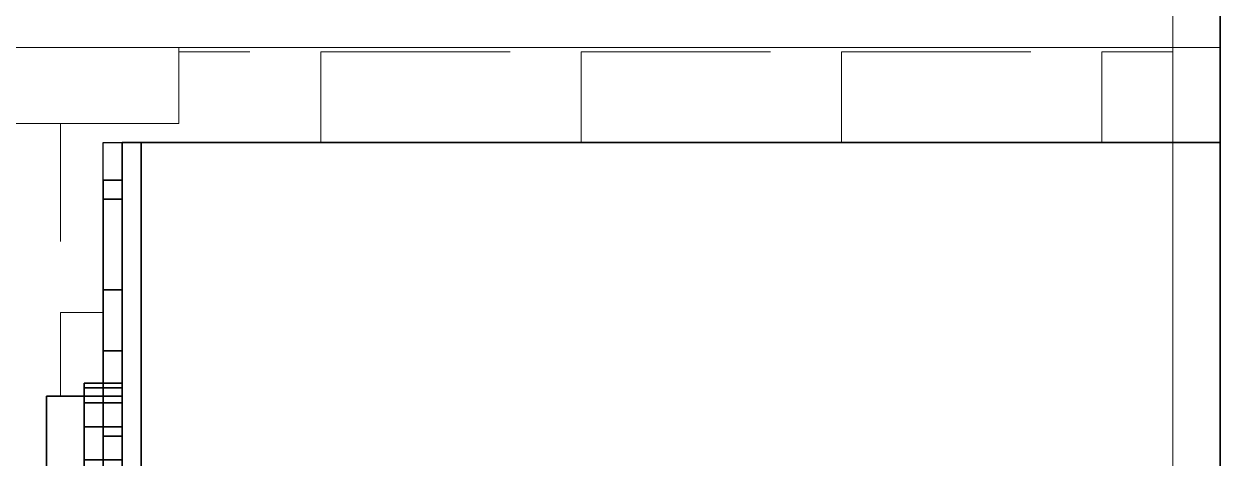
# Model space of a CAD drawing. Header units: inches. Extents: x -7543 to -822, y 102837 to 190349.
# Drawn here: x -831.47701 to -831.46438, y 102836.9381 to 102836.94268 of the extents above; entities that cross this region are included whole.
import ezdxf

# ---------------------------------------------------------------- set-up
doc = ezdxf.new("R2010")
doc.units = ezdxf.units.IN
doc.header["$MEASUREMENT"] = 0
for name, color, linetype, lineweight, true_color in [('CAM TUĞLA', 7, 'Continuous', 15, 0x00c2da), ('DUVAR', 7, 'Continuous', 35, 0xfc4642), ('TEFRİŞ', 7, 'Continuous', 25, 0x78462c)]:
    doc.layers.add(name, color=color, linetype=linetype, lineweight=lineweight, true_color=true_color)
doc.layers.add('İZ DÜŞÜM', color=253, linetype='Continuous', lineweight=20)
doc.layers.add('SIVA', color=150, linetype='Continuous', lineweight=15)

msp = doc.modelspace()

# ---------------------------------------------------------------- linework, layer by layer
at = {"layer": 'CAM TUĞLA'}
for p, q in [((-831.481377, 102836.942431), (-831.475377, 102836.942431)), ((-831.478377, 102836.942431), (-831.464377, 102836.942431)), ((-831.475377, 102836.942431), (-831.475377, 102836.941631)), ((-831.481377, 102836.941631), (-831.475377, 102836.941631))]:
    msp.add_line(p, q, dxfattribs=at)
at = {"layer": 'DUVAR'}
msp.add_line((-831.464377, 102836.946431), (-831.464377, 102836.912431), dxfattribs=at)
at = {"layer": 'İZ DÜŞÜM'}
for p, q in [((-831.475377, 102836.942387), (-831.474627, 102836.942387)), ((-831.473877, 102836.942387), (-831.473877, 102836.941431)), ((-831.473877, 102836.942387), (-831.471877, 102836.942387)), ((-831.471127, 102836.942387), (-831.471127, 102836.941431)), ((-831.471127, 102836.942387), (-831.469127, 102836.942387)), ((-831.468377, 102836.942387), (-831.468377, 102836.941431)), ((-831.468377, 102836.942387), (-831.466377, 102836.942387)), ((-831.465627, 102836.942387), (-831.465627, 102836.941431)), ((-831.465627, 102836.942387), (-831.464877, 102836.942387)), ((-831.476627, 102836.941631), (-831.476627, 102836.940387)), ((-831.476627, 102836.939637), (-831.476627, 102836.938755)), ((-831.476627, 102836.939637), (-831.476177, 102836.939637))]:
    msp.add_line(p, q, dxfattribs=at)
at = {"layer": 'SIVA'}
msp.add_line((-831.464877, 102836.912931), (-831.464877, 102836.946431), dxfattribs=at)
at = {"layer": 'TEFRİŞ'}
for points in [[(-831.475977, 102836.941431, -0.003275), (-831.475977, 102836.929431, -0.003275), (-831.476177, 102836.929431, -0.003275), (-831.476177, 102836.941431, -0.003275)], [(-831.475977, 102836.941431, -0.003175), (-831.475977, 102836.929431, -0.003175), (-831.476177, 102836.929431, -0.003175), (-831.476177, 102836.941431, -0.003175)], [(-831.475977, 102836.941431, -0.01508), (-831.475977, 102836.941431, 0.00002), (-831.475977, 102836.929431, 0.00002), (-831.475977, 102836.929431, -0.01508)], [(-831.475977, 102836.941431, -0.01508), (-831.475977, 102836.941431, 0.00002), (-831.464377, 102836.941431, 0.00002), (-831.464377, 102836.941431, -0.01508)], [(-831.475977, 102836.941431, 0.00002), (-831.475977, 102836.929431, 0.00002), (-831.464377, 102836.929431, 0.00002), (-831.464377, 102836.941431, 0.00002)], [(-831.475977, 102836.941431, -0.01508), (-831.475977, 102836.929431, -0.01508), (-831.464377, 102836.929431, -0.01508), (-831.464377, 102836.941431, -0.01508)], [(-831.464377, 102836.941431), (-831.464377, 102836.929431), (-831.475977, 102836.929431), (-831.475977, 102836.941431)], [(-831.475977, 102836.941431, 0.00002), (-831.464377, 102836.941431, 0.00002), (-831.464377, 102836.941431, 0.00042), (-831.475977, 102836.941431, 0.00042)], [(-831.475977, 102836.941431, 0.00002), (-831.475977, 102836.929431, 0.00002), (-831.475977, 102836.929431, 0.00042), (-831.475977, 102836.941431, 0.00042)], [(-831.475777, 102836.929431, -0.01508), (-831.475777, 102836.929431, -0.01658), (-831.475777, 102836.941431, -0.01658), (-831.475777, 102836.941431, -0.01508)], [(-831.475777, 102836.941431, -0.01658), (-831.475777, 102836.941431, -0.01508), (-831.464377, 102836.941431, -0.01508), (-831.464377, 102836.941431, -0.01658)], [(-831.475777, 102836.941431, -0.01508), (-831.475777, 102836.929431, -0.01508), (-831.464377, 102836.929431, -0.01508), (-831.464377, 102836.941431, -0.01508)], [(-831.475777, 102836.941431, -0.01658), (-831.475777, 102836.929431, -0.01658), (-831.464377, 102836.929431, -0.01658), (-831.464377, 102836.941431, -0.01658)], [(-831.464377, 102836.929431, -0.01658), (-831.464377, 102836.929431, 0.00002), (-831.464377, 102836.941431, 0.00002), (-831.464377, 102836.941431, -0.01658)], [(-831.464377, 102836.941431, 0.00002), (-831.464377, 102836.929431, 0.00002), (-831.464377, 102836.929431, 0.00042), (-831.464377, 102836.941431, 0.00042)], [(-831.475977, 102836.941031, -0.002775), (-831.475977, 102836.941031, -0.000575), (-831.476177, 102836.941031, -0.000575), (-831.476177, 102836.941031, -0.002775)], [(-831.475977, 102836.941031, -0.000575), (-831.475977, 102836.937176, -0.000575), (-831.476177, 102836.937176, -0.000575), (-831.476177, 102836.941031, -0.000575)], [(-831.475977, 102836.937176, -0.002775), (-831.475977, 102836.941031, -0.002775), (-831.476177, 102836.941031, -0.002775), (-831.476177, 102836.937176, -0.002775)], [(-831.476177, 102836.940831, -0.01288), (-831.476177, 102836.939231, -0.01288), (-831.476177, 102836.939231, -0.01448), (-831.476177, 102836.940831, -0.01448)], [(-831.475977, 102836.940831, -0.01448), (-831.475977, 102836.939231, -0.01448), (-831.476177, 102836.939231, -0.01448), (-831.476177, 102836.940831, -0.01448)], [(-831.475977, 102836.939231, -0.01288), (-831.475977, 102836.940831, -0.01288), (-831.476177, 102836.940831, -0.01288), (-831.476177, 102836.939231, -0.01288)], [(-831.475977, 102836.940831, -0.01288), (-831.475977, 102836.940831, -0.01448), (-831.476177, 102836.940831, -0.01448), (-831.476177, 102836.940831, -0.01288)], [(-831.476177, 102836.939876, -0.001381), (-831.476177, 102836.938331, -0.001381), (-831.476177, 102836.938331, -0.001969), (-831.476177, 102836.939876, -0.001969)], [(-831.475977, 102836.939876, -0.001969), (-831.475977, 102836.939876, -0.001381), (-831.476177, 102836.939876, -0.001381), (-831.476177, 102836.939876, -0.001969)], [(-831.475977, 102836.939876, -0.001381), (-831.475977, 102836.938331, -0.001381), (-831.476177, 102836.938331, -0.001381), (-831.476177, 102836.939876, -0.001381)], [(-831.475977, 102836.939876, -0.001969), (-831.475977, 102836.938331, -0.001969), (-831.476177, 102836.938331, -0.001969), (-831.476177, 102836.939876, -0.001969)], [(-831.475977, 102836.939231, -0.01448), (-831.475977, 102836.939231, -0.01288), (-831.476177, 102836.939231, -0.01288), (-831.476177, 102836.939231, -0.01448)], [(-831.475977, 102836.93884, -0.007734), (-831.475977, 102836.938892, -0.008335), (-831.476377, 102836.938892, -0.008335), (-831.476377, 102836.93884, -0.007734)], [(-831.476377, 102836.935431, -0.008335), (-831.476377, 102836.93884, -0.007734), (-831.476377, 102836.938892, -0.008335), (-831.476377, 102836.935431, -0.008335)], [(-831.475977, 102836.938892, -0.008335), (-831.475977, 102836.93884, -0.008936), (-831.476377, 102836.93884, -0.008936), (-831.476377, 102836.938892, -0.008335)], [(-831.476377, 102836.935431, -0.008335), (-831.476377, 102836.938892, -0.008335), (-831.476377, 102836.93884, -0.008936), (-831.476377, 102836.935431, -0.008335)], [(-831.475977, 102836.938684, -0.007151), (-831.475977, 102836.93884, -0.007734), (-831.476377, 102836.93884, -0.007734), (-831.476377, 102836.938684, -0.007151)], [(-831.476377, 102836.935431, -0.008335), (-831.476377, 102836.938684, -0.007151), (-831.476377, 102836.93884, -0.007734), (-831.476377, 102836.935431, -0.008335)], [(-831.475977, 102836.93884, -0.008936), (-831.475977, 102836.938684, -0.009519), (-831.476377, 102836.938684, -0.009519), (-831.476377, 102836.93884, -0.008936)], [(-831.476377, 102836.935431, -0.008335), (-831.476377, 102836.93884, -0.008936), (-831.476377, 102836.938684, -0.009519), (-831.476377, 102836.935431, -0.008335)], [(-831.475977, 102836.935431, -0.008335), (-831.475977, 102836.93884, -0.007734), (-831.475977, 102836.938892, -0.008335), (-831.475977, 102836.935431, -0.008335)], [(-831.475977, 102836.935431, -0.008335), (-831.475977, 102836.938892, -0.008335), (-831.475977, 102836.93884, -0.008936), (-831.475977, 102836.935431, -0.008335)], [(-831.475977, 102836.935431, -0.008335), (-831.475977, 102836.938684, -0.007151), (-831.475977, 102836.93884, -0.007734), (-831.475977, 102836.935431, -0.008335)], [(-831.475977, 102836.935431, -0.008335), (-831.475977, 102836.93884, -0.008936), (-831.475977, 102836.938684, -0.009519), (-831.475977, 102836.935431, -0.008335)], [(-831.476777, 102836.938755, -0.007835), (-831.476777, 102836.937263, -0.007835), (-831.476777, 102836.937263, -0.008835), (-831.476777, 102836.938755, -0.008835)], [(-831.475977, 102836.937263, -0.008835), (-831.475977, 102836.938755, -0.008835), (-831.476777, 102836.938755, -0.008835), (-831.476777, 102836.937263, -0.008835)], [(-831.475977, 102836.938755, -0.008835), (-831.475977, 102836.938755, -0.007835), (-831.476777, 102836.938755, -0.007835), (-831.476777, 102836.938755, -0.008835)], [(-831.475977, 102836.938755, -0.007835), (-831.475977, 102836.937263, -0.007835), (-831.476777, 102836.937263, -0.007835), (-831.476777, 102836.938755, -0.007835)], [(-831.475977, 102836.938429, -0.006604), (-831.475977, 102836.938684, -0.007151), (-831.476377, 102836.938684, -0.007151), (-831.476377, 102836.938429, -0.006604)], [(-831.476377, 102836.935431, -0.008335), (-831.476377, 102836.938429, -0.006604), (-831.476377, 102836.938684, -0.007151), (-831.476377, 102836.935431, -0.008335)], [(-831.475977, 102836.938684, -0.009519), (-831.475977, 102836.938429, -0.010066), (-831.476377, 102836.938429, -0.010066), (-831.476377, 102836.938684, -0.009519)], [(-831.476377, 102836.935431, -0.008335), (-831.476377, 102836.938684, -0.009519), (-831.476377, 102836.938429, -0.010066), (-831.476377, 102836.935431, -0.008335)], [(-831.475977, 102836.935431, -0.008335), (-831.475977, 102836.938429, -0.006604), (-831.475977, 102836.938684, -0.007151), (-831.475977, 102836.935431, -0.008335)], [(-831.475977, 102836.935431, -0.008335), (-831.475977, 102836.938684, -0.009519), (-831.475977, 102836.938429, -0.010066), (-831.475977, 102836.935431, -0.008335)], [(-831.475977, 102836.938083, -0.00611), (-831.475977, 102836.938429, -0.006604), (-831.476377, 102836.938429, -0.006604), (-831.476377, 102836.938083, -0.00611)], [(-831.476377, 102836.935431, -0.008335), (-831.476377, 102836.938083, -0.00611), (-831.476377, 102836.938429, -0.006604), (-831.476377, 102836.935431, -0.008335)], [(-831.475977, 102836.938429, -0.010066), (-831.475977, 102836.938083, -0.01056), (-831.476377, 102836.938083, -0.01056), (-831.476377, 102836.938429, -0.010066)], [(-831.476377, 102836.935431, -0.008335), (-831.476377, 102836.938429, -0.010066), (-831.476377, 102836.938083, -0.01056), (-831.476377, 102836.935431, -0.008335)], [(-831.475977, 102836.935431, -0.008335), (-831.475977, 102836.938083, -0.00611), (-831.475977, 102836.938429, -0.006604), (-831.475977, 102836.935431, -0.008335)], [(-831.475977, 102836.935431, -0.008335), (-831.475977, 102836.938429, -0.010066), (-831.475977, 102836.938083, -0.01056), (-831.475977, 102836.935431, -0.008335)], [(-831.475977, 102836.938331, -0.001381), (-831.475977, 102836.938331, -0.001969), (-831.476177, 102836.938331, -0.001969), (-831.476177, 102836.938331, -0.001381)]]:
    msp.add_3dface(points, dxfattribs=at)
for points, invisible_edges in [([(-831.464377, 102836.941431, 0.00042), (-831.464977, 102836.940931, 0.00042), (-831.475477, 102836.940931, 0.00042), (-831.475977, 102836.941431, 0.00042)], 7), ([(-831.464977, 102836.940931, 0.00042), (-831.464977, 102836.929931, 0.00042), (-831.464377, 102836.929431, 0.00042), (-831.464377, 102836.941431, 0.00042)], 11)]:
    msp.add_3dface(points, dxfattribs=dict(at, invisible_edges=invisible_edges))

doc.saveas('drawing.dxf')
